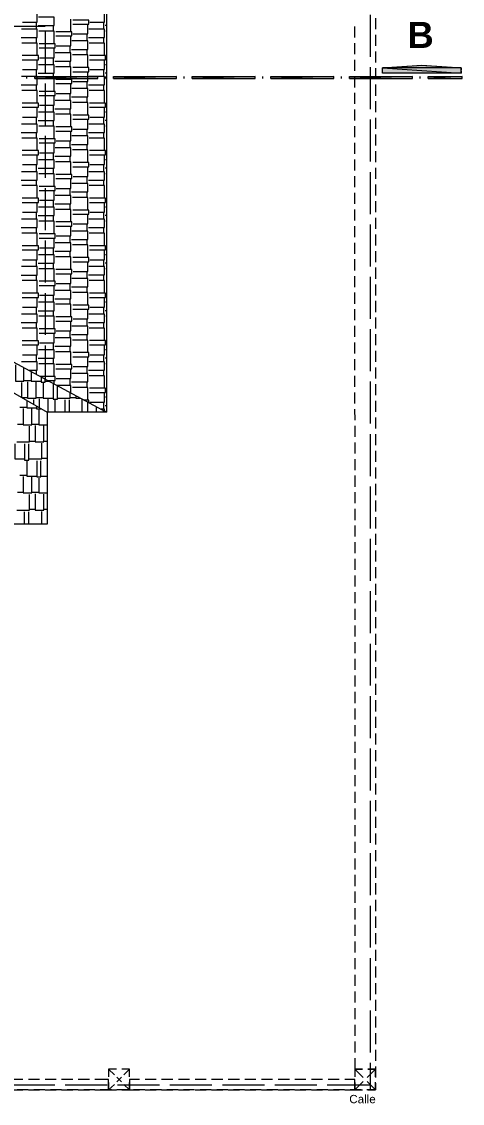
# Model space of a CAD drawing. Header units: metres. Extents: x 14 to 155, y 0 to 125.
# Drawn here: x 113.36 to 119.66, y 89.9 to 105.38 of the extents above; entities that cross this region are included whole.
import ezdxf

# ---------------------------------------------------------------- set-up
doc = ezdxf.new("R2010")
doc.units = ezdxf.units.M
doc.layers.add('PDF2_Geometry', color=7, linetype='Continuous', true_color=0xffbe80)
doc.layers.add('PDF2_Solid Fills', color=7, linetype='Continuous')
doc.layers.add('PDF2_Text', color=255, linetype='Continuous')
doc.styles.add('PDF Arial', font='arial.ttf')
doc.styles.add('PDF Arial Bold', font='arialbd.ttf')

msp = doc.modelspace()

# ---------------------------------------------------------------- linework, layer by layer
at = {"layer": 'PDF2_Geometry', "color": 0, "lineweight": 5}
msp.add_lwpolyline([(106.302, 99.791), (103.428, 99.791), (103.427, 112.392), (114.574, 112.392), (114.574, 99.791), (113.725, 99.791), (113.725, 98.19), (106.302, 98.19)], close=True, dxfattribs=at)
at = {"layer": 'PDF2_Geometry', "color": 0, "lineweight": 0}
for points in [[(113.376, 105.373), (113.586, 105.373), (113.586, 105.514)], [(113.597, 105.323), (113.827, 105.323), (113.827, 105.444), (113.601, 105.444)], [(114.336, 105.374), (114.546, 105.374), (114.546, 105.515)], [(118.347, 105.479), (118.347, 104.879)], [(118.422, 105.432), (118.422, 105.273)], [(113.16, 105.316), (113.7, 105.316)], [(113.357, 105.154), (113.586, 105.154), (113.586, 105.273), (113.362, 105.273)], [(113.576, 105.273), (113.576, 105.373)], [(113.816, 105.243), (113.816, 105.323)], [(114.067, 105.234), (114.067, 105.414)], [(114.092, 105.344), (114.322, 105.344), (114.322, 105.403), (114.092, 105.403)], [(114.096, 105.204), (114.306, 105.204), (114.306, 105.344)], [(114.316, 105.154), (114.546, 105.154), (114.546, 105.273), (114.322, 105.273)], [(114.537, 105.273), (114.537, 105.373)], [(114.574, 105.323), (114.557, 105.323)], [(118.124, 105.313), (118.124, 105.154)], [(113.576, 105.074), (113.576, 105.154)], [(113.827, 105.063), (113.827, 105.243), (113.606, 105.243)], [(113.7, 105.247), (113.7, 104.647)], [(113.852, 105.175), (114.081, 105.175), (114.081, 105.234), (113.852, 105.234)], [(113.857, 105.034), (114.067, 105.034), (114.067, 105.175)], [(114.297, 105.104), (114.297, 105.204)], [(114.537, 105.074), (114.537, 105.154)], [(114.574, 105.243), (114.566, 105.243)], [(118.422, 105.193), (118.422, 105.035)], [(113.586, 104.894), (113.586, 105.074), (113.366, 105.074)], [(113.611, 105.004), (113.841, 105.004), (113.841, 105.063), (113.611, 105.063)], [(113.617, 104.864), (113.827, 104.864), (113.827, 105.004)], [(114.056, 104.933), (114.056, 105.033)], [(114.076, 104.983), (114.306, 104.983), (114.306, 105.104), (114.081, 105.104)], [(114.297, 104.904), (114.297, 104.983)], [(114.546, 104.894), (114.546, 105.074), (114.327, 105.074)], [(114.574, 105.063), (114.571, 105.063)], [(114.574, 105.004), (114.571, 105.004)], [(118.124, 105.074), (118.124, 104.916)], [(113.371, 104.834), (113.601, 104.834), (113.601, 104.894), (113.371, 104.894)], [(113.376, 104.694), (113.586, 104.694), (113.586, 104.835)], [(113.816, 104.764), (113.816, 104.864)], [(113.836, 104.814), (114.067, 104.814), (114.067, 104.933), (113.841, 104.933)], [(114.056, 104.734), (114.056, 104.814)], [(114.306, 104.723), (114.306, 104.904), (114.087, 104.904)], [(114.331, 104.835), (114.562, 104.835), (114.562, 104.894), (114.331, 104.894)], [(114.336, 104.694), (114.546, 104.694), (114.546, 104.835)], [(118.124, 104.836), (118.124, 104.678)], [(118.422, 104.955), (118.422, 104.797)], [(113.576, 104.593), (113.576, 104.693)], [(113.597, 104.643), (113.827, 104.643), (113.827, 104.764), (113.601, 104.764)], [(114.067, 104.554), (114.067, 104.734), (113.846, 104.734)], [(114.092, 104.664), (114.322, 104.664), (114.322, 104.723), (114.092, 104.723)], [(114.096, 104.524), (114.306, 104.524), (114.306, 104.664)], [(114.537, 104.593), (114.537, 104.694)], [(114.574, 104.764), (114.562, 104.764)], [(118.347, 104.728), (118.347, 104.128)], [(118.422, 104.717), (118.422, 104.559)], [(118.522, 104.689), (118.522, 104.719), (118.571, 104.722)], [(118.522, 104.681), (118.522, 104.681)], [(118.552, 104.644), (118.522, 104.644), (118.522, 104.675)], [(118.579, 104.723), (118.579, 104.723)], [(118.586, 104.723), (118.646, 104.728)], [(118.654, 104.728), (118.654, 104.728)], [(118.662, 104.728), (118.721, 104.733)], [(118.729, 104.733), (118.729, 104.733)], [(118.735, 104.733), (118.796, 104.738)], [(118.803, 104.738), (118.803, 104.738)], [(118.811, 104.739), (118.87, 104.742)], [(118.878, 104.742), (118.878, 104.742)], [(118.886, 104.744), (118.945, 104.747)], [(118.953, 104.749), (118.953, 104.749)], [(118.961, 104.749), (119.02, 104.752)], [(119.028, 104.753), (119.028, 104.753)], [(119.036, 104.753), (119.085, 104.756), (119.133, 104.753)], [(119.141, 104.753), (119.141, 104.753)], [(119.149, 104.752), (119.208, 104.749)], [(119.216, 104.749), (119.216, 104.749)], [(119.224, 104.747), (119.284, 104.744)], [(119.291, 104.742), (119.291, 104.742)], [(119.299, 104.742), (119.359, 104.739)], [(119.367, 104.738), (119.367, 104.738)], [(119.373, 104.738), (119.434, 104.733)], [(119.44, 104.733), (119.44, 104.733)], [(119.448, 104.733), (119.508, 104.728)], [(119.516, 104.728), (119.516, 104.728)], [(119.523, 104.728), (119.583, 104.724)], [(119.591, 104.724), (119.591, 104.724)], [(119.599, 104.722), (119.647, 104.719), (119.647, 104.689)], [(119.647, 104.675), (119.647, 104.644), (119.617, 104.644)], [(119.647, 104.681), (119.647, 104.681)], [(113.357, 104.474), (113.586, 104.474), (113.586, 104.593), (113.362, 104.593)], [(113.437, 104.567), (113.437, 104.596)], [(113.827, 104.383), (113.827, 104.564), (113.606, 104.564)], [(113.816, 104.564), (113.816, 104.643)], [(113.852, 104.495), (114.081, 104.495), (114.081, 104.554), (113.852, 104.554)], [(114.297, 104.424), (114.297, 104.524)], [(114.316, 104.474), (114.546, 104.474), (114.546, 104.593), (114.322, 104.593)], [(114.574, 104.643), (114.557, 104.643)], [(114.562, 104.567), (114.562, 104.596)], [(114.574, 104.564), (114.566, 104.564)], [(115.687, 104.567), (115.687, 104.597)], [(116.811, 104.567), (116.811, 104.597)], [(117.936, 104.567), (117.936, 104.597)], [(118.124, 104.598), (118.124, 104.44)], [(118.56, 104.644), (118.56, 104.644)], [(118.627, 104.644), (118.568, 104.644)], [(118.635, 104.644), (118.635, 104.644)], [(118.702, 104.644), (118.643, 104.644)], [(118.71, 104.644), (118.71, 104.644)], [(118.778, 104.644), (118.716, 104.644)], [(118.784, 104.644), (118.784, 104.644)], [(118.853, 104.644), (118.792, 104.644)], [(118.859, 104.644), (118.859, 104.644)], [(118.926, 104.644), (118.867, 104.644)], [(118.934, 104.644), (118.934, 104.644)], [(119.002, 104.644), (118.942, 104.644)], [(119.009, 104.644), (119.009, 104.644)], [(119.077, 104.644), (119.017, 104.644)], [(119.063, 104.567), (119.063, 104.597)], [(119.085, 104.644), (119.085, 104.644)], [(119.152, 104.644), (119.093, 104.644)], [(119.16, 104.644), (119.16, 104.644)], [(119.227, 104.644), (119.168, 104.644)], [(119.235, 104.644), (119.235, 104.644)], [(119.302, 104.644), (119.243, 104.644)], [(119.31, 104.644), (119.31, 104.644)], [(119.378, 104.644), (119.316, 104.644)], [(119.384, 104.644), (119.384, 104.644)], [(119.453, 104.644), (119.392, 104.644)], [(119.459, 104.644), (119.459, 104.644)], [(119.527, 104.644), (119.467, 104.644)], [(119.534, 104.644), (119.534, 104.644)], [(119.602, 104.644), (119.542, 104.644)], [(119.609, 104.644), (119.609, 104.644)], [(113.586, 104.214), (113.586, 104.394), (113.366, 104.394)], [(113.576, 104.394), (113.576, 104.474)], [(113.611, 104.324), (113.841, 104.324), (113.841, 104.383), (113.611, 104.383)], [(113.7, 104.496), (113.7, 103.896)], [(113.857, 104.354), (114.067, 104.354), (114.067, 104.495)], [(114.056, 104.253), (114.056, 104.354)], [(114.076, 104.303), (114.306, 104.303), (114.306, 104.424)], [(114.306, 104.424), (114.081, 104.424)], [(114.546, 104.214), (114.546, 104.394), (114.327, 104.394)], [(114.537, 104.394), (114.537, 104.474)], [(114.574, 104.383), (114.571, 104.383)], [(118.124, 104.36), (118.124, 104.202)], [(118.422, 104.479), (118.422, 104.321)], [(113.371, 104.155), (113.601, 104.155), (113.601, 104.214), (113.371, 104.214)], [(113.617, 104.184), (113.827, 104.184), (113.827, 104.324)], [(113.836, 104.134), (114.067, 104.134), (114.067, 104.253), (113.841, 104.253)], [(114.306, 104.224), (114.087, 104.224)], [(114.297, 104.224), (114.297, 104.303)], [(114.306, 104.043), (114.306, 104.224)], [(114.331, 104.155), (114.562, 104.155), (114.562, 104.214), (114.331, 104.214)], [(114.574, 104.324), (114.571, 104.324)], [(118.422, 104.241), (118.422, 104.083)], [(113.376, 104.014), (113.586, 104.014), (113.586, 104.155)], [(113.597, 103.964), (113.827, 103.964), (113.827, 104.084)], [(113.827, 104.084), (113.601, 104.084)], [(113.816, 104.084), (113.816, 104.184)], [(114.067, 103.874), (114.067, 104.054), (113.846, 104.054)], [(114.056, 104.054), (114.056, 104.134)], [(114.092, 103.984), (114.322, 103.984), (114.322, 104.043), (114.092, 104.043)], [(114.336, 104.014), (114.546, 104.014), (114.546, 104.155)], [(114.574, 104.084), (114.562, 104.084)], [(118.124, 104.122), (118.124, 103.964)], [(113.357, 103.794), (113.586, 103.794), (113.586, 103.913), (113.362, 103.913)], [(113.576, 103.913), (113.576, 104.014)], [(113.827, 103.884), (113.606, 103.884)], [(113.816, 103.884), (113.816, 103.963)], [(113.827, 103.703), (113.827, 103.884)], [(114.096, 103.844), (114.306, 103.844), (114.306, 103.984)], [(114.316, 103.794), (114.546, 103.794), (114.546, 103.913), (114.322, 103.913)], [(114.537, 103.913), (114.537, 104.014)], [(114.574, 103.964), (114.557, 103.964)], [(114.574, 103.884), (114.566, 103.884)], [(118.124, 103.884), (118.124, 103.725)], [(118.347, 103.978), (118.347, 103.378)], [(118.422, 104.003), (118.422, 103.845)], [(113.576, 103.714), (113.576, 103.794)], [(113.7, 103.746), (113.7, 103.146)], [(113.852, 103.815), (114.081, 103.815), (114.081, 103.874), (113.852, 103.874)], [(113.857, 103.674), (114.067, 103.674), (114.067, 103.815)], [(114.076, 103.623), (114.306, 103.623), (114.306, 103.744), (114.081, 103.744)], [(114.297, 103.744), (114.297, 103.844)], [(114.537, 103.714), (114.537, 103.794)], [(118.422, 103.765), (118.422, 103.606)], [(113.586, 103.534), (113.586, 103.714), (113.366, 103.714)], [(113.611, 103.644), (113.841, 103.644), (113.841, 103.703), (113.611, 103.703)], [(113.617, 103.504), (113.827, 103.504), (113.827, 103.644)], [(113.836, 103.454), (114.067, 103.454), (114.067, 103.573), (113.841, 103.573)], [(114.056, 103.573), (114.056, 103.674)], [(114.297, 103.544), (114.297, 103.623)], [(114.546, 103.534), (114.546, 103.714), (114.327, 103.714)], [(114.574, 103.703), (114.571, 103.703)], [(114.574, 103.644), (114.571, 103.644)], [(118.124, 103.646), (118.124, 103.487)], [(113.371, 103.475), (113.601, 103.475), (113.601, 103.534), (113.371, 103.534)], [(113.376, 103.334), (113.586, 103.334), (113.586, 103.475)], [(113.816, 103.404), (113.816, 103.504)], [(114.056, 103.374), (114.056, 103.454)], [(114.306, 103.363), (114.306, 103.544), (114.087, 103.544)], [(114.331, 103.475), (114.562, 103.475), (114.562, 103.534), (114.331, 103.534)], [(114.336, 103.334), (114.546, 103.334), (114.546, 103.475)], [(118.422, 103.527), (118.422, 103.368)], [(113.576, 103.233), (113.576, 103.334)], [(113.597, 103.284), (113.827, 103.284), (113.827, 103.404), (113.601, 103.404)], [(113.816, 103.204), (113.816, 103.284)], [(114.067, 103.374), (113.846, 103.374)], [(114.067, 103.194), (114.067, 103.374)], [(114.092, 103.304), (114.322, 103.304), (114.322, 103.363), (114.092, 103.363)], [(114.097, 103.164), (114.306, 103.164), (114.306, 103.304)], [(114.537, 103.233), (114.537, 103.334)], [(114.574, 103.284), (114.557, 103.284)], [(114.574, 103.404), (114.562, 103.404)], [(118.124, 103.407), (118.124, 103.249)], [(118.422, 103.288), (118.422, 103.13)], [(113.357, 103.114), (113.586, 103.114), (113.586, 103.233), (113.362, 103.233)], [(113.576, 103.034), (113.576, 103.114)], [(113.827, 103.023), (113.827, 103.204), (113.606, 103.204)], [(113.852, 103.135), (114.081, 103.135), (114.081, 103.194), (113.852, 103.194)], [(113.857, 102.994), (114.067, 102.994), (114.067, 103.135)], [(114.297, 103.064), (114.297, 103.164)], [(114.316, 103.114), (114.546, 103.114), (114.546, 103.233), (114.322, 103.233)], [(114.537, 103.034), (114.537, 103.114)], [(114.574, 103.204), (114.566, 103.204)], [(118.124, 103.169), (118.124, 103.011)], [(118.347, 103.227), (118.347, 102.627)], [(113.586, 103.034), (113.366, 103.034)], [(113.586, 102.854), (113.586, 103.035)], [(113.611, 102.964), (113.841, 102.964), (113.841, 103.023), (113.611, 103.023)], [(113.617, 102.824), (113.827, 102.824), (113.827, 102.964)], [(113.7, 102.995), (113.7, 102.395)], [(114.056, 102.893), (114.056, 102.994)], [(114.076, 102.944), (114.306, 102.944), (114.306, 103.064), (114.081, 103.064)], [(114.546, 103.034), (114.327, 103.034)], [(114.546, 102.854), (114.546, 103.035)], [(114.574, 103.023), (114.571, 103.023)], [(114.574, 102.964), (114.571, 102.964)], [(118.422, 103.05), (118.422, 102.892)], [(113.371, 102.793), (113.601, 102.793), (113.601, 102.854), (113.371, 102.854)], [(113.816, 102.724), (113.816, 102.824)], [(113.836, 102.774), (114.067, 102.774), (114.067, 102.893), (113.841, 102.893)], [(114.306, 102.684), (114.306, 102.864), (114.087, 102.864)], [(114.297, 102.864), (114.297, 102.944)], [(114.331, 102.793), (114.562, 102.793), (114.562, 102.854), (114.331, 102.854)], [(118.124, 102.931), (118.124, 102.773)], [(118.422, 102.812), (118.422, 102.654)], [(113.376, 102.654), (113.586, 102.654), (113.586, 102.793)], [(113.576, 102.553), (113.576, 102.654)], [(113.597, 102.604), (113.827, 102.604), (113.827, 102.724), (113.601, 102.724)], [(114.067, 102.514), (114.067, 102.694), (113.846, 102.694)], [(114.056, 102.694), (114.056, 102.774)], [(114.092, 102.624), (114.322, 102.624), (114.322, 102.684), (114.092, 102.684)], [(114.336, 102.654), (114.546, 102.654), (114.546, 102.793)], [(114.537, 102.553), (114.537, 102.654)], [(114.574, 102.724), (114.562, 102.724)], [(118.124, 102.693), (118.124, 102.535)], [(113.357, 102.434), (113.586, 102.434), (113.586, 102.553), (113.362, 102.553)], [(113.827, 102.344), (113.827, 102.524), (113.606, 102.524)], [(113.816, 102.524), (113.816, 102.604)], [(113.852, 102.453), (114.081, 102.453), (114.081, 102.514)], [(114.081, 102.514), (113.852, 102.514)], [(114.097, 102.485), (114.306, 102.485), (114.306, 102.624)], [(114.297, 102.384), (114.297, 102.485)], [(114.316, 102.434), (114.546, 102.434), (114.546, 102.553), (114.322, 102.553)], [(114.574, 102.604), (114.557, 102.604)], [(114.574, 102.524), (114.566, 102.524)], [(118.422, 102.574), (118.422, 102.416)], [(113.586, 102.174), (113.586, 102.354), (113.366, 102.354)], [(113.576, 102.354), (113.576, 102.434)], [(113.611, 102.284), (113.841, 102.284), (113.841, 102.344), (113.611, 102.344)], [(113.857, 102.314), (114.067, 102.314), (114.067, 102.453)], [(114.076, 102.264), (114.306, 102.264), (114.306, 102.384), (114.081, 102.384)], [(114.546, 102.174), (114.546, 102.355), (114.327, 102.355)], [(114.537, 102.355), (114.537, 102.434)], [(114.574, 102.344), (114.571, 102.344)], [(118.124, 102.455), (118.124, 102.297)], [(118.347, 102.478), (118.347, 101.878)], [(118.422, 102.336), (118.422, 102.178)], [(113.371, 102.113), (113.601, 102.113), (113.601, 102.174)], [(113.601, 102.174), (113.371, 102.174)], [(113.617, 102.145), (113.827, 102.145), (113.827, 102.284)], [(113.7, 102.246), (113.7, 101.646)], [(113.836, 102.094), (114.067, 102.094), (114.067, 102.214), (113.841, 102.214)], [(114.056, 102.214), (114.056, 102.314)], [(114.306, 102.004), (114.306, 102.184), (114.087, 102.184)], [(114.297, 102.184), (114.297, 102.264)], [(114.332, 102.113), (114.562, 102.113), (114.562, 102.174)], [(114.562, 102.174), (114.332, 102.174)], [(114.574, 102.284), (114.571, 102.284)], [(118.124, 102.217), (118.124, 102.059)], [(113.376, 101.974), (113.586, 101.974), (113.586, 102.113)], [(113.597, 101.924), (113.827, 101.924), (113.827, 102.044)], [(113.827, 102.044), (113.601, 102.044)], [(113.816, 102.044), (113.816, 102.145)], [(114.056, 102.015), (114.056, 102.094)], [(114.336, 101.974), (114.546, 101.974), (114.546, 102.113)], [(114.574, 102.044), (114.562, 102.044)], [(118.422, 102.098), (118.422, 101.939)], [(113.357, 101.754), (113.586, 101.754), (113.586, 101.874), (113.362, 101.874)], [(113.576, 101.874), (113.576, 101.974)], [(113.816, 101.844), (113.816, 101.924)], [(114.067, 101.834), (114.067, 102.015), (113.846, 102.015)], [(114.092, 101.944), (114.322, 101.944), (114.322, 102.004), (114.092, 102.004)], [(114.097, 101.805), (114.306, 101.805), (114.306, 101.944)], [(114.316, 101.755), (114.546, 101.755), (114.546, 101.874), (114.322, 101.874)], [(114.537, 101.874), (114.537, 101.974)], [(114.574, 101.924), (114.557, 101.924)], [(118.124, 101.979), (118.124, 101.82)], [(113.576, 101.675), (113.576, 101.754)], [(113.827, 101.844), (113.606, 101.844)], [(113.827, 101.664), (113.827, 101.844)], [(113.852, 101.773), (114.081, 101.773), (114.081, 101.834), (113.852, 101.834)], [(113.857, 101.634), (114.067, 101.634), (114.067, 101.773)], [(114.297, 101.704), (114.297, 101.805)], [(114.537, 101.675), (114.537, 101.755)], [(114.574, 101.844), (114.566, 101.844)], [(118.124, 101.74), (118.124, 101.582)], [(118.347, 101.728), (118.347, 101.128)], [(118.422, 101.86), (118.422, 101.701)], [(113.586, 101.494), (113.586, 101.675), (113.367, 101.675)], [(113.611, 101.604), (113.841, 101.604), (113.841, 101.664), (113.611, 101.664)], [(113.617, 101.465), (113.827, 101.465), (113.827, 101.604)], [(114.056, 101.534), (114.056, 101.634)], [(114.076, 101.584), (114.306, 101.584), (114.306, 101.704), (114.081, 101.704)], [(114.297, 101.504), (114.297, 101.584)], [(114.546, 101.494), (114.546, 101.675), (114.327, 101.675)], [(114.574, 101.664), (114.571, 101.664)], [(114.574, 101.604), (114.571, 101.604)], [(118.422, 101.621), (118.422, 101.463)], [(113.371, 101.433), (113.601, 101.433), (113.601, 101.494), (113.371, 101.494)], [(113.376, 101.294), (113.586, 101.294), (113.586, 101.433)], [(113.7, 101.496), (113.7, 100.896)], [(113.816, 101.364), (113.816, 101.465)], [(113.837, 101.415), (114.067, 101.415), (114.067, 101.534), (113.841, 101.534)], [(114.056, 101.335), (114.056, 101.414)], [(114.306, 101.504), (114.087, 101.504)], [(114.306, 101.324), (114.306, 101.504)], [(114.332, 101.433), (114.562, 101.433), (114.562, 101.494), (114.332, 101.494)], [(114.336, 101.294), (114.546, 101.294), (114.546, 101.433)], [(118.124, 101.502), (118.124, 101.344)], [(113.576, 101.194), (113.576, 101.294)], [(113.597, 101.244), (113.827, 101.244), (113.827, 101.364), (113.601, 101.364)], [(114.067, 101.335), (113.846, 101.335)], [(114.067, 101.154), (114.067, 101.335)], [(114.092, 101.264), (114.322, 101.264), (114.322, 101.324), (114.092, 101.324)], [(114.097, 101.125), (114.307, 101.125), (114.307, 101.264)], [(114.537, 101.194), (114.537, 101.294)], [(114.574, 101.364), (114.562, 101.364)], [(118.124, 101.264), (118.124, 101.106)], [(118.422, 101.383), (118.422, 101.225)], [(113.357, 101.075), (113.586, 101.075), (113.586, 101.194), (113.362, 101.194)], [(113.827, 100.984), (113.827, 101.164), (113.606, 101.164)], [(113.816, 101.164), (113.816, 101.244)], [(113.852, 101.093), (114.081, 101.093), (114.081, 101.154), (113.852, 101.154)], [(113.857, 100.954), (114.067, 100.954), (114.067, 101.093)], [(114.297, 101.024), (114.297, 101.125)], [(114.316, 101.075), (114.546, 101.075), (114.546, 101.194), (114.322, 101.194)], [(114.574, 101.244), (114.557, 101.244)], [(114.574, 101.164), (114.566, 101.164)], [(118.422, 101.145), (118.422, 100.987)], [(113.586, 100.995), (113.367, 100.995)], [(113.576, 100.995), (113.576, 101.074)], [(113.586, 100.814), (113.586, 100.995)], [(113.611, 100.924), (113.841, 100.924), (113.841, 100.984), (113.611, 100.984)], [(114.056, 100.854), (114.056, 100.954)], [(114.076, 100.904), (114.307, 100.904), (114.307, 101.024), (114.081, 101.024)], [(114.546, 100.995), (114.327, 100.995)], [(114.537, 100.995), (114.537, 101.075)], [(114.546, 100.815), (114.546, 100.995)], [(114.574, 100.984), (114.571, 100.984)], [(118.124, 101.026), (118.124, 100.868)], [(118.347, 100.978), (118.347, 100.378)], [(113.371, 100.753), (113.601, 100.753), (113.601, 100.814), (113.371, 100.814)], [(113.617, 100.783), (113.827, 100.783), (113.827, 100.924)], [(113.816, 100.684), (113.816, 100.783)], [(113.837, 100.735), (114.067, 100.735), (114.067, 100.854), (113.841, 100.854)], [(114.307, 100.644), (114.307, 100.824), (114.087, 100.824)], [(114.297, 100.824), (114.297, 100.904)], [(114.332, 100.753), (114.562, 100.753), (114.562, 100.815), (114.332, 100.815)], [(114.574, 100.924), (114.571, 100.924)], [(118.124, 100.788), (118.124, 100.63)], [(118.422, 100.907), (118.422, 100.749)], [(113.376, 100.614), (113.586, 100.614), (113.586, 100.753)], [(113.597, 100.564), (113.827, 100.564), (113.827, 100.684), (113.601, 100.684)], [(113.7, 100.746), (113.7, 100.265)], [(114.067, 100.474), (114.067, 100.653), (113.846, 100.653)], [(114.056, 100.653), (114.056, 100.735)], [(114.092, 100.584), (114.322, 100.584), (114.322, 100.644), (114.092, 100.644)], [(114.336, 100.614), (114.546, 100.614), (114.546, 100.753)], [(114.574, 100.685), (114.562, 100.685)], [(118.422, 100.669), (118.422, 100.511)], [(113.459, 100.395), (113.586, 100.395), (113.586, 100.514), (113.362, 100.514)], [(113.576, 100.514), (113.576, 100.614)], [(113.827, 100.304), (113.827, 100.484), (113.606, 100.484)], [(113.816, 100.484), (113.816, 100.564)], [(113.852, 100.413), (114.081, 100.413), (114.081, 100.475)], [(114.081, 100.474), (113.852, 100.474)], [(114.097, 100.443), (114.307, 100.443), (114.307, 100.584)], [(114.316, 100.395), (114.546, 100.395), (114.546, 100.514), (114.322, 100.514)], [(114.537, 100.514), (114.537, 100.614)], [(114.574, 100.564), (114.557, 100.564)], [(114.574, 100.484), (114.567, 100.484)], [(118.124, 100.55), (118.124, 100.392)], [(113.273, 100.47), (113.273, 100.236), (113.395, 100.236), (113.395, 100.429)], [(113.497, 100.374), (113.497, 100.236), (113.639, 100.236)], [(113.576, 100.33), (113.576, 100.395)], [(113.857, 100.274), (114.067, 100.274), (114.067, 100.413)], [(114.076, 100.224), (114.307, 100.224), (114.307, 100.345), (114.081, 100.345)], [(114.297, 100.345), (114.297, 100.443)], [(114.537, 100.313), (114.537, 100.395)], [(118.422, 100.431), (118.422, 100.273)], [(113.365, 100), (113.365, 100.216)], [(113.395, 100.247), (113.497, 100.247)], [(113.446, 100.227), (113.446, 99.992), (113.567, 99.992)], [(113.567, 99.992), (113.567, 100.221)], [(113.738, 100.244), (113.841, 100.244), (113.841, 100.304), (113.627, 100.304)], [(113.639, 100.297), (113.639, 100.221), (113.7, 100.221), (113.7, 100.265)], [(113.669, 100.207), (113.669, 99.992), (113.811, 99.992)], [(113.7, 100.236), (113.75, 100.236)], [(113.811, 100.203), (113.811, 99.978), (113.873, 99.978), (113.873, 100.171)], [(113.827, 100.196), (113.827, 100.244)], [(114.067, 100.066), (114.067, 100.174), (113.868, 100.174)], [(114.056, 100.174), (114.056, 100.274)], [(114.297, 100.144), (114.297, 100.224)], [(114.546, 100.135), (114.546, 100.313), (114.327, 100.313)], [(114.574, 100.304), (114.571, 100.304)], [(114.574, 100.244), (114.571, 100.244)], [(118.124, 100.312), (118.124, 100.154)], [(118.347, 100.229), (118.347, 99.629)], [(118.422, 100.193), (118.422, 100.034)], [(113.873, 99.992), (114.056, 99.992), (114.056, 100.072)], [(114.307, 99.964), (114.307, 100.144), (114.087, 100.144)], [(114.137, 100.028), (114.137, 99.992), (114.203, 99.992)], [(114.332, 100.073), (114.562, 100.073), (114.562, 100.135)], [(114.562, 100.135), (114.332, 100.135)], [(114.336, 99.934), (114.546, 99.934), (114.546, 100.073)], [(118.124, 100.074), (118.124, 99.915)], [(113.334, 99.863), (113.434, 99.863)], [(113.365, 100.003), (113.446, 100.003)], [(113.434, 99.959), (113.434, 99.854), (113.576, 99.854)], [(113.537, 99.901), (113.537, 99.973)], [(113.567, 100.003), (113.669, 100.003)], [(113.576, 99.878), (113.576, 99.838), (113.638, 99.838)], [(113.619, 99.854), (113.619, 99.983)], [(113.741, 99.791), (113.741, 99.978)], [(113.841, 99.791), (113.841, 99.962)], [(113.984, 99.791), (113.984, 99.967)], [(114.045, 99.791), (114.045, 99.967)], [(114.056, 100.003), (114.137, 100.003)], [(114.228, 99.791), (114.228, 99.973)], [(114.322, 99.929), (114.322, 99.964), (114.256, 99.964)], [(114.31, 99.791), (114.31, 99.936)], [(114.432, 99.791), (114.432, 99.87)], [(114.537, 99.834), (114.537, 99.934)], [(114.574, 99.884), (114.557, 99.884)], [(114.574, 100.005), (114.562, 100.005)], [(118.422, 99.955), (118.422, 99.796)], [(113.384, 99.843), (113.384, 99.61), (113.506, 99.61)], [(113.506, 99.61), (113.506, 99.838)], [(113.608, 99.823), (113.608, 99.61), (113.725, 99.61)], [(113.638, 99.838), (113.638, 99.842)], [(114.546, 99.807), (114.546, 99.834), (114.498, 99.834)], [(114.532, 99.791), (114.532, 99.815)], [(114.574, 99.804), (114.567, 99.804)], [(118.124, 99.836), (118.125, 99.677)], [(118.422, 99.716), (118.422, 99.558)], [(113.293, 99.367), (113.475, 99.367), (113.475, 99.589)], [(113.302, 99.621), (113.384, 99.621)], [(113.506, 99.621), (113.608, 99.621)], [(113.556, 99.6), (113.556, 99.367), (113.678, 99.367)], [(113.678, 99.367), (113.678, 99.596)], [(118.125, 99.597), (118.125, 99.439)], [(118.347, 99.478), (118.347, 98.878)], [(118.422, 99.478), (118.422, 99.32)], [(113.262, 99.336), (113.262, 99.122), (113.404, 99.122)], [(113.404, 99.34), (113.404, 99.107), (113.465, 99.107), (113.465, 99.34)], [(113.465, 99.122), (113.649, 99.122), (113.649, 99.347)], [(113.475, 99.376), (113.556, 99.376)], [(113.678, 99.376), (113.725, 99.376)], [(118.125, 99.359), (118.125, 99.201)], [(118.422, 99.24), (118.422, 99.082)], [(113.434, 99.093), (113.434, 98.878), (113.577, 98.878)], [(113.577, 99.097), (113.577, 98.864), (113.638, 98.864)], [(113.638, 98.864), (113.638, 99.097)], [(113.649, 99.132), (113.725, 99.132)], [(118.125, 99.121), (118.125, 98.963)], [(118.422, 99.002), (118.422, 98.844)], [(113.334, 98.889), (113.434, 98.889)], [(113.384, 98.869), (113.384, 98.635), (113.506, 98.635)], [(113.506, 98.635), (113.506, 98.864)], [(113.608, 98.848), (113.608, 98.635), (113.725, 98.635)], [(113.638, 98.878), (113.725, 98.878)], [(118.125, 98.883), (118.125, 98.725)], [(113.293, 98.391), (113.475, 98.391), (113.475, 98.615)], [(113.302, 98.645), (113.384, 98.645)], [(113.506, 98.645), (113.608, 98.645)], [(113.556, 98.624), (113.556, 98.391), (113.678, 98.391)], [(113.678, 98.391), (113.678, 98.62)], [(118.125, 98.645), (118.125, 98.487)], [(118.347, 98.728), (118.347, 98.128)], [(118.422, 98.764), (118.422, 98.606)], [(118.422, 98.526), (118.422, 98.368)], [(113.404, 98.19), (113.404, 98.366)], [(113.465, 98.19), (113.465, 98.366)], [(113.475, 98.402), (113.556, 98.402)], [(113.649, 98.19), (113.649, 98.371)], [(113.678, 98.402), (113.725, 98.402)], [(118.125, 98.407), (118.125, 98.248)], [(118.125, 98.169), (118.125, 98.01)], [(118.422, 98.288), (118.422, 98.129)], [(118.422, 98.05), (118.422, 97.891)], [(118.125, 97.93), (118.125, 97.772)], [(118.347, 97.977), (118.347, 97.377)], [(118.125, 97.692), (118.125, 97.534)], [(118.422, 97.811), (118.422, 97.653)], [(118.422, 97.573), (118.422, 97.415)], [(118.125, 97.454), (118.125, 97.296)], [(118.347, 97.229), (118.347, 96.629)], [(118.422, 97.335), (118.422, 97.177)], [(118.125, 97.216), (118.125, 97.058)], [(118.422, 97.097), (118.422, 96.939)], [(118.125, 96.978), (118.125, 96.82)], [(118.422, 96.859), (118.422, 96.701)], [(118.125, 96.74), (118.125, 96.581)], [(118.422, 96.621), (118.422, 96.462)], [(118.125, 96.502), (118.125, 96.343)], [(118.347, 96.478), (118.347, 95.878)], [(118.422, 96.383), (118.422, 96.224)], [(118.125, 96.263), (118.125, 96.105)], [(118.422, 96.144), (118.422, 95.986)], [(118.125, 96.025), (118.125, 95.867)], [(118.422, 95.906), (118.422, 95.748)], [(118.125, 95.787), (118.125, 95.629)], [(118.347, 95.728), (118.347, 95.128)], [(118.125, 95.549), (118.125, 95.391)], [(118.422, 95.668), (118.422, 95.51)], [(118.422, 95.43), (118.422, 95.272)], [(118.125, 95.311), (118.125, 95.153)], [(118.125, 95.073), (118.125, 94.915)], [(118.422, 95.192), (118.422, 95.034)], [(118.347, 94.977), (118.347, 94.377)], [(118.422, 94.954), (118.422, 94.795)], [(118.125, 94.835), (118.125, 94.676)], [(118.125, 94.597), (118.125, 94.438)], [(118.422, 94.716), (118.422, 94.557)], [(118.422, 94.477), (118.422, 94.319)], [(118.125, 94.358), (118.125, 94.2)], [(118.347, 94.228), (118.347, 93.628)], [(118.422, 94.239), (118.422, 94.081)], [(118.125, 94.12), (118.125, 93.962)], [(118.422, 94.001), (118.422, 93.843)], [(118.125, 93.882), (118.125, 93.724)], [(118.422, 93.763), (118.422, 93.605)], [(118.125, 93.644), (118.125, 93.486)], [(118.422, 93.525), (118.422, 93.367)], [(118.125, 93.406), (118.125, 93.248)], [(118.347, 93.478), (118.347, 92.878)], [(118.422, 93.287), (118.422, 93.129)], [(118.125, 93.168), (118.125, 93.009)], [(118.422, 93.049), (118.422, 92.89)], [(118.125, 92.93), (118.125, 92.771)], [(118.422, 92.811), (118.422, 92.652)], [(118.125, 92.691), (118.125, 92.533)], [(118.347, 92.728), (118.347, 92.128)], [(118.125, 92.453), (118.125, 92.295)], [(118.422, 92.572), (118.422, 92.414)], [(118.422, 92.334), (118.422, 92.176)], [(118.125, 92.215), (118.125, 92.057)], [(118.125, 91.977), (118.125, 91.819)], [(118.347, 91.977), (118.347, 91.377)], [(118.422, 92.096), (118.422, 91.938)], [(118.422, 91.858), (118.422, 91.7)], [(118.125, 91.739), (118.125, 91.581)], [(118.125, 91.501), (118.125, 91.343)], [(118.422, 91.62), (118.422, 91.462)], [(118.422, 91.382), (118.423, 91.224)], [(118.125, 91.263), (118.125, 91.104)], [(118.347, 91.228), (118.347, 90.628)], [(118.423, 91.144), (118.423, 90.985)], [(118.125, 91.025), (118.125, 90.866)], [(118.423, 90.906), (118.423, 90.747)], [(118.125, 90.786), (118.125, 90.628)], [(118.423, 90.667), (118.423, 90.509)], [(118.125, 90.548), (118.125, 90.39), (118.235, 90.39)], [(118.347, 90.478), (118.347, 90.091)], [(118.423, 90.429), (118.423, 90.271)], [(114.716, 90.39), (114.606, 90.39), (114.606, 90.28)], [(114.606, 90.39), (114.688, 90.307)], [(114.722, 90.274), (114.789, 90.207)], [(114.789, 90.274), (114.722, 90.207)], [(114.905, 90.28), (114.905, 90.39), (114.796, 90.39)], [(114.905, 90.39), (114.822, 90.307)], [(118.234, 90.39), (118.125, 90.39), (118.125, 90.28)], [(118.125, 90.39), (118.247, 90.268)], [(118.424, 90.39), (118.302, 90.268)], [(118.314, 90.39), (118.424, 90.39)], [(118.424, 90.28), (118.424, 90.39), (118.314, 90.39)], [(113.378, 90.239), (113.22, 90.239)], [(113.234, 90.166), (113.834, 90.166)], [(113.616, 90.239), (113.458, 90.239)], [(113.854, 90.239), (113.696, 90.239)], [(114.092, 90.239), (113.934, 90.239)], [(113.984, 90.166), (114.584, 90.166)], [(114.33, 90.239), (114.172, 90.239)], [(114.41, 90.091), (114.606, 90.091), (114.606, 90.239), (114.41, 90.239)], [(114.606, 90.2), (114.606, 90.091), (114.716, 90.091)], [(114.688, 90.172), (114.606, 90.091)], [(114.733, 90.166), (115.333, 90.166)], [(114.796, 90.091), (114.905, 90.091), (114.905, 90.2)], [(114.822, 90.172), (114.905, 90.091)], [(115.046, 90.24), (114.905, 90.24), (114.905, 90.091), (115.046, 90.091)], [(115.285, 90.24), (115.126, 90.24)], [(115.523, 90.24), (115.364, 90.24)], [(115.483, 90.166), (116.083, 90.166)], [(115.761, 90.24), (115.603, 90.24)], [(115.999, 90.24), (115.841, 90.24)], [(116.237, 90.24), (116.079, 90.24)], [(116.234, 90.166), (116.834, 90.166)], [(116.475, 90.24), (116.317, 90.24)], [(116.713, 90.24), (116.555, 90.24)], [(116.951, 90.24), (116.793, 90.24)], [(116.984, 90.166), (117.584, 90.166)], [(117.19, 90.24), (117.031, 90.24)], [(117.428, 90.24), (117.269, 90.24)], [(117.666, 90.24), (117.508, 90.24)], [(117.733, 90.166), (118.347, 90.166)], [(117.904, 90.24), (117.746, 90.24)], [(118.247, 90.211), (118.125, 90.091), (118.125, 90.24), (117.984, 90.24)], [(118.125, 90.2), (118.125, 90.091), (118.235, 90.091)], [(118.423, 90.191), (118.423, 90.091), (118.297, 90.091)], [(118.302, 90.211), (118.424, 90.091), (118.424, 90.201)], [(113.22, 90.091), (113.378, 90.091)], [(113.455, 90.091), (113.296, 90.091)], [(113.458, 90.091), (113.616, 90.091)], [(113.693, 90.091), (113.534, 90.091)], [(113.696, 90.091), (113.854, 90.091)], [(113.931, 90.091), (113.773, 90.091)], [(113.934, 90.091), (114.092, 90.091)], [(114.169, 90.091), (114.011, 90.091)], [(114.172, 90.091), (114.33, 90.091)], [(114.407, 90.091), (114.249, 90.091)], [(114.645, 90.091), (114.487, 90.091)], [(114.883, 90.091), (114.725, 90.091)], [(115.122, 90.091), (114.963, 90.091)], [(115.126, 90.091), (115.285, 90.091)], [(115.36, 90.091), (115.201, 90.091)], [(115.364, 90.091), (115.523, 90.091)], [(115.598, 90.091), (115.44, 90.091)], [(115.603, 90.091), (115.761, 90.091)], [(115.836, 90.091), (115.678, 90.091)], [(115.841, 90.091), (115.999, 90.091)], [(116.074, 90.091), (115.916, 90.091)], [(116.079, 90.091), (116.237, 90.091)], [(116.312, 90.091), (116.154, 90.091)], [(116.317, 90.091), (116.475, 90.091)], [(116.55, 90.091), (116.392, 90.091)], [(116.555, 90.091), (116.713, 90.091)], [(116.789, 90.091), (116.63, 90.091)], [(116.793, 90.091), (116.951, 90.091)], [(117.027, 90.091), (116.868, 90.091)], [(117.031, 90.091), (117.19, 90.091)], [(117.265, 90.091), (117.107, 90.091)], [(117.269, 90.091), (117.428, 90.091)], [(117.503, 90.091), (117.345, 90.091)], [(117.508, 90.091), (117.666, 90.091)], [(117.741, 90.091), (117.583, 90.091)], [(117.746, 90.091), (117.904, 90.091)], [(117.979, 90.091), (117.821, 90.091)], [(117.984, 90.091), (118.125, 90.091)], [(118.217, 90.091), (118.059, 90.091)], [(118.314, 90.091), (118.424, 90.091)]]:
    msp.add_lwpolyline(points, dxfattribs=at)
for points in [[(119.085, 104.756), (119.647, 104.719), (118.522, 104.719)], [(119.647, 104.719), (118.522, 104.719), (119.647, 104.644)], [(118.522, 104.719), (119.647, 104.644), (118.522, 104.644)], [(114.449, 104.567), (114.449, 104.596), (113.55, 104.567)], [(114.449, 104.596), (113.55, 104.567), (113.55, 104.596)], [(115.574, 104.567), (115.574, 104.597), (114.674, 104.567)], [(115.574, 104.597), (114.674, 104.567), (114.674, 104.596)], [(116.7, 104.567), (116.7, 104.597), (115.799, 104.567)], [(116.7, 104.597), (115.799, 104.567), (115.799, 104.597)], [(117.825, 104.567), (117.825, 104.597), (116.924, 104.567)], [(117.825, 104.597), (116.924, 104.567), (116.924, 104.597)], [(118.95, 104.567), (118.95, 104.597), (118.049, 104.567)], [(118.95, 104.597), (118.049, 104.567), (118.049, 104.597)], [(119.664, 104.567), (119.664, 104.597), (119.174, 104.567)], [(119.664, 104.597), (119.174, 104.567), (119.174, 104.597)]]:
    msp.add_lwpolyline(points, close=True, dxfattribs=at)
at = {"layer": 'PDF2_Geometry', "color": 0, "lineweight": 5}
for points in [[(103.428, 99.791), (108.612, 103.009), (114.574, 99.791)], [(106.302, 99.791), (110.014, 101.935), (113.725, 99.791)], [(113.725, 98.19), (106.302, 98.19)]]:
    msp.add_lwpolyline(points, dxfattribs=at)
at = {"layer": 'PDF2_Solid Fills', "color": 0, "transparency": 33554559}
for points in [[(118.522, 104.719), (119.647, 104.719), (119.085, 104.756)], [(118.522, 104.719), (119.647, 104.644), (119.647, 104.719)], [(118.522, 104.644), (119.647, 104.644), (118.522, 104.719)], [(113.55, 104.596), (113.55, 104.567), (114.449, 104.596)], [(113.55, 104.567), (114.449, 104.567), (114.449, 104.596)], [(114.674, 104.596), (114.674, 104.567), (115.574, 104.597)], [(114.674, 104.567), (115.574, 104.567), (115.574, 104.597)], [(115.799, 104.597), (115.799, 104.567), (116.7, 104.597)], [(115.799, 104.567), (116.7, 104.567), (116.7, 104.597)], [(116.924, 104.597), (116.924, 104.567), (117.825, 104.597)], [(116.924, 104.567), (117.825, 104.567), (117.825, 104.597)], [(118.049, 104.597), (118.049, 104.567), (118.95, 104.597)], [(118.049, 104.567), (118.95, 104.567), (118.95, 104.597)], [(119.174, 104.597), (119.174, 104.567), (119.664, 104.597)], [(119.174, 104.567), (119.664, 104.567), (119.664, 104.597)]]:
    msp.add_solid(points, dxfattribs=at)

# ---------------------------------------------------------------- texts
at = {"layer": 'PDF2_Text', "color": 0, "attachment_point": 7, "rotation": 0.0022}
for s, insert, char_height, style in [('B', (118.879, 105.004), 0.373, 'PDF Arial Bold'), ('Calle', (118.047, 89.9), 0.1189, 'PDF Arial')]:
    msp.add_mtext(s, dxfattribs=dict(at, insert=insert, char_height=char_height, style=style))

doc.saveas('drawing.dxf')
